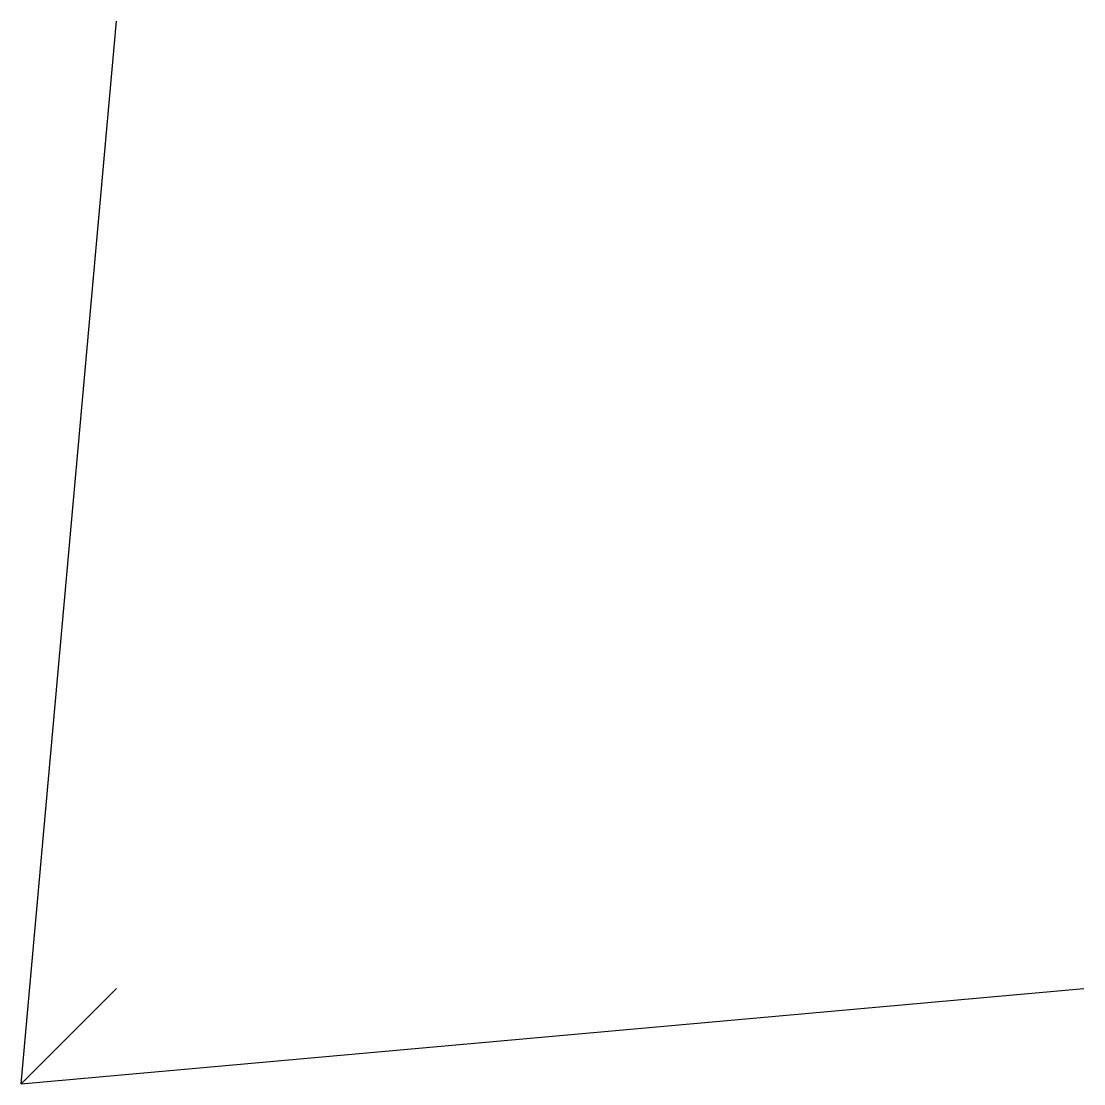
# Model space of a CAD drawing. Header units: metres. Extents: x 2280.01 to 2281.87, y 1359.4 to 1361.26.
import ezdxf

# ---------------------------------------------------------------- set-up
doc = ezdxf.new("R2010")
doc.units = ezdxf.units.M
doc.layers.add('Pés - Montantes', color=110, linetype='Continuous')

msp = doc.modelspace()

# ---------------------------------------------------------------- linework, layer by layer
at = {"layer": 'Pés - Montantes'}
for p, q in [((2280.0059, 1359.3959, 7.5), (2280.1732, 1361.2632, 9)), ((2280.1732, 1359.5632, 9), (2280.0059, 1359.3959, 7.5)), ((2280.0059, 1359.3959, 7.5), (2281.8732, 1359.5632, 9))]:
    msp.add_line(p, q, dxfattribs=at)

doc.saveas('drawing.dxf')
